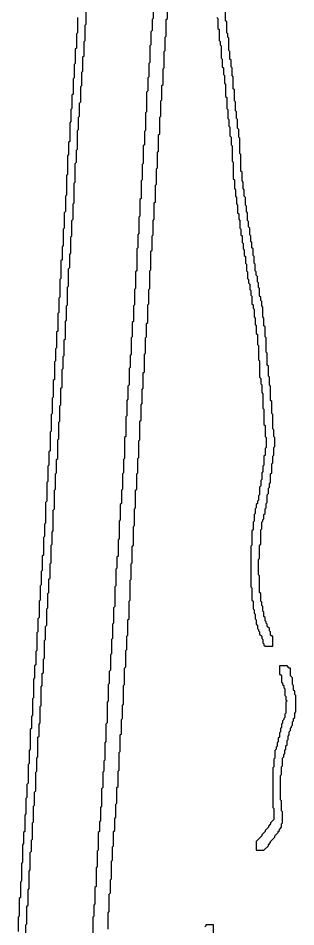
# Model space of a CAD drawing. Header units: metres. Extents: x 0 to 7998, y 2 to 10328.
# Drawn here: x 248 to 754, y 1658 to 3315 of the extents above; entities that cross this region are included whole.
import ezdxf

# ---------------------------------------------------------------- set-up
doc = ezdxf.new("R2010")
doc.units = ezdxf.units.M

msp = doc.modelspace()

# ---------------------------------------------------------------- linework, layer by layer
for points in [[(494, 3346), (494, 3314), (492, 3312), (492, 3292), (490, 3290), (490, 3266), (488, 3264), (488, 3234), (486, 3232), (486, 3208), (484, 3206), (484, 3182), (482, 3180), (482, 3144), (480, 3142), (480, 3110), (478, 3108), (478, 3084), (476, 3082), (476, 3050), (474, 3048), (474, 3020), (472, 3018), (472, 2986), (470, 2984), (470, 2954), (468, 2952), (468, 2922), (466, 2920), (466, 2896), (464, 2894), (464, 2854), (462, 2852), (462, 2822), (460, 2820), (460, 2792), (458, 2790), (458, 2762), (456, 2760), (456, 2734), (454, 2732), (454, 2702), (452, 2700), (452, 2678), (450, 2676), (450, 2646), (448, 2644), (448, 2620), (446, 2618), (446, 2590), (444, 2588), (444, 2552), (442, 2550), (442, 2512), (440, 2510), (440, 2486), (438, 2484), (438, 2456), (436, 2454), (436, 2430), (434, 2428), (434, 2400), (432, 2398), (432, 2366), (430, 2364), (430, 2334), (428, 2332), (428, 2312), (426, 2310), (426, 2280), (424, 2278), (424, 2242), (422, 2240), (422, 2212), (420, 2210), (420, 2184), (418, 2182), (418, 2156), (416, 2154), (416, 2126), (414, 2124), (414, 2102), (412, 2100), (412, 2070), (410, 2068), (410, 2030), (408, 2028), (408, 1996), (406, 1994), (406, 1962), (404, 1960), (404, 1942), (402, 1940), (402, 1912), (400, 1910), (400, 1878), (398, 1876), (398, 1852), (396, 1850), (396, 1832), (394, 1830), (394, 1798), (392, 1796), (392, 1768), (390, 1766), (390, 1732), (388, 1730), (388, 1700), (386, 1698), (386, 1678), (384, 1676), (384, 1642)], [(262, 1636), (262, 1662), (264, 1664), (264, 1696), (266, 1698), (266, 1726), (268, 1728), (268, 1760), (270, 1762), (270, 1794), (272, 1796), (272, 1816), (274, 1818), (274, 1848), (276, 1850), (276, 1878), (278, 1880), (278, 1904), (280, 1906), (280, 1940), (282, 1942), (282, 1966), (284, 1968), (284, 2004), (286, 2006), (286, 2028), (288, 2030), (288, 2060), (290, 2062), (290, 2096), (292, 2098), (292, 2120), (294, 2122), (294, 2146), (296, 2148), (296, 2180), (298, 2182), (298, 2206), (300, 2208), (300, 2238), (302, 2240), (302, 2266), (304, 2268), (304, 2292), (306, 2294), (306, 2320), (308, 2322), (308, 2354), (310, 2356), (310, 2378), (312, 2380), (312, 2418), (314, 2420), (314, 2454), (316, 2456), (316, 2484), (318, 2486), (318, 2510), (320, 2512), (320, 2546), (322, 2548), (322, 2578), (324, 2580), (324, 2608), (326, 2610), (326, 2640), (328, 2642), (328, 2674), (330, 2676), (330, 2698), (332, 2700), (332, 2728), (334, 2730), (334, 2762), (336, 2764), (336, 2790), (338, 2792), (338, 2824), (340, 2826), (340, 2858), (342, 2860), (342, 2884), (344, 2886), (344, 2916), (346, 2918), (346, 2946), (348, 2948), (348, 2976), (350, 2978), (350, 3014), (352, 3016), (352, 3050), (354, 3052), (354, 3074), (356, 3076), (356, 3110), (358, 3112), (358, 3134), (360, 3136), (360, 3160), (362, 3162), (362, 3190), (364, 3192), (364, 3216), (366, 3218), (366, 3244), (368, 3246), (368, 3272), (370, 3274), (370, 3302), (372, 3304), (372, 3334)], [(412, 1654), (412, 1684), (414, 1686), (414, 1718), (416, 1720), (416, 1744), (418, 1746), (418, 1778), (420, 1780), (420, 1804), (422, 1806), (422, 1832), (424, 1834), (424, 1856), (426, 1858), (426, 1882), (428, 1884), (428, 1912), (430, 1914), (430, 1942), (432, 1944), (432, 1976), (434, 1978), (434, 2008), (436, 2010), (436, 2036), (438, 2038), (438, 2062), (440, 2064), (440, 2098), (442, 2100), (442, 2130), (444, 2132), (444, 2162), (446, 2164), (446, 2188), (448, 2190), (448, 2218), (450, 2220), (450, 2252), (452, 2254), (452, 2290), (454, 2292), (454, 2320), (456, 2322), (456, 2352), (458, 2354), (458, 2388), (460, 2390), (460, 2420), (462, 2422), (462, 2454), (464, 2456), (464, 2484), (466, 2486), (466, 2512), (468, 2514), (468, 2544), (470, 2546), (470, 2580), (472, 2582), (472, 2610), (474, 2612), (474, 2638), (476, 2640), (476, 2668), (478, 2670), (478, 2702), (480, 2704), (480, 2732), (482, 2734), (482, 2758), (484, 2760), (484, 2792), (486, 2794), (486, 2820), (488, 2822), (488, 2854), (490, 2856), (490, 2890), (492, 2892), (492, 2918), (494, 2920), (494, 2946), (496, 2948), (496, 2978), (498, 2980), (498, 3010), (500, 3012), (500, 3040), (502, 3042), (502, 3070), (504, 3072), (504, 3102), (506, 3104), (506, 3134), (508, 3136), (508, 3164), (510, 3166), (510, 3192), (512, 3194), (512, 3222), (514, 3224), (514, 3254), (516, 3256), (516, 3280), (518, 3282), (518, 3312), (520, 3314), (520, 3342)], [(356, 3316), (356, 3288), (354, 3286), (354, 3260), (352, 3258), (352, 3232), (350, 3230), (350, 3206), (348, 3204), (348, 3176), (346, 3174), (346, 3150), (344, 3148), (344, 3126), (342, 3124), (342, 3090), (340, 3088), (340, 3066), (338, 3064), (338, 3030), (336, 3028), (336, 2992), (334, 2990), (334, 2962), (332, 2960), (332, 2932), (330, 2930), (330, 2900), (328, 2898), (328, 2874), (326, 2872), (326, 2840), (324, 2838), (324, 2806), (322, 2804), (322, 2778), (320, 2776), (320, 2744), (318, 2742), (318, 2714), (316, 2712), (316, 2690), (314, 2688), (314, 2656), (312, 2654), (312, 2624), (310, 2622), (310, 2594), (308, 2592), (308, 2562), (306, 2560), (306, 2526), (304, 2524), (304, 2500), (302, 2498), (302, 2470), (300, 2468), (300, 2434), (298, 2432), (298, 2394), (296, 2392), (296, 2370), (294, 2368), (294, 2336), (292, 2334), (292, 2308), (290, 2306), (290, 2282), (288, 2280), (288, 2254), (286, 2252), (286, 2222), (284, 2220), (284, 2196), (282, 2194), (282, 2162), (280, 2160), (280, 2136), (278, 2134), (278, 2112), (276, 2110), (276, 2076), (274, 2074), (274, 2044), (272, 2042), (272, 2020), (270, 2018), (270, 1982), (268, 1980), (268, 1956), (266, 1954), (266, 1920), (264, 1918), (264, 1894), (262, 1892), (262, 1864), (260, 1862), (260, 1832), (258, 1830), (258, 1810), (256, 1808), (256, 1776), (254, 1774), (254, 1742), (252, 1740), (252, 1712), (250, 1710), (250, 1678), (248, 1676), (248, 1650)], [(610, 3316), (612, 3314), (612, 3296), (614, 3294), (614, 3274), (616, 3272), (616, 3266), (618, 3264), (618, 3242), (620, 3240), (620, 3226), (622, 3224), (622, 3212), (624, 3210), (624, 3196), (626, 3194), (626, 3172), (628, 3170), (628, 3150), (630, 3148), (630, 3132), (632, 3130), (632, 3118), (634, 3116), (634, 3100), (636, 3098), (636, 3084), (638, 3082), (638, 3054), (640, 3052), (640, 3022), (642, 3020), (642, 3004), (644, 3002), (644, 2990), (646, 2988), (646, 2976), (648, 2974), (648, 2960), (650, 2958), (650, 2948), (652, 2946), (652, 2932), (654, 2930), (654, 2920), (656, 2918), (656, 2906), (658, 2904), (658, 2894), (660, 2892), (660, 2882), (662, 2880), (662, 2868), (664, 2866), (664, 2854), (666, 2852), (666, 2840), (668, 2838), (668, 2832), (670, 2830), (670, 2820), (672, 2818), (672, 2810), (674, 2808), (674, 2794), (676, 2792), (676, 2786), (678, 2784), (678, 2770), (680, 2768), (680, 2756), (682, 2754), (682, 2740), (684, 2738), (684, 2720), (686, 2718), (686, 2692), (688, 2690), (688, 2660), (690, 2658), (690, 2648), (692, 2646), (692, 2632), (694, 2630), (694, 2604), (696, 2602), (696, 2574), (698, 2572), (698, 2552), (700, 2550), (700, 2532), (698, 2530), (698, 2518), (696, 2516), (696, 2500), (694, 2498), (694, 2488), (692, 2486), (692, 2474), (690, 2472), (690, 2462), (688, 2460), (688, 2446), (686, 2444), (686, 2436), (684, 2434), (684, 2430), (682, 2428), (682, 2422), (680, 2420), (680, 2412), (678, 2410), (678, 2398), (676, 2396), (676, 2382), (674, 2380), (674, 2354), (672, 2352), (672, 2278), (674, 2276), (674, 2254), (676, 2252), (676, 2238), (678, 2236), (678, 2230), (680, 2228), (680, 2220), (682, 2218), (682, 2210), (684, 2208), (684, 2202), (686, 2200), (686, 2198), (688, 2196), (688, 2192), (692, 2188), (692, 2184), (694, 2182), (694, 2176), (696, 2174), (696, 2172), (698, 2170), (712, 2170), (712, 2188), (710, 2188), (708, 2190), (708, 2196), (706, 2198), (706, 2202), (702, 2206), (702, 2210), (700, 2212), (700, 2214), (698, 2216), (698, 2222), (696, 2224), (696, 2232), (694, 2234), (694, 2242), (692, 2244), (692, 2250), (690, 2252), (690, 2266), (688, 2268), (688, 2298), (686, 2300), (686, 2328), (688, 2330), (688, 2354), (690, 2356), (690, 2382), (692, 2384), (692, 2396), (694, 2398), (694, 2400), (696, 2402), (696, 2410), (698, 2412), (698, 2420), (700, 2422), (700, 2430), (702, 2432), (702, 2446), (704, 2448), (704, 2458), (706, 2460), (706, 2466), (708, 2468), (708, 2484), (710, 2486), (710, 2502), (712, 2504), (712, 2516), (714, 2518), (714, 2532), (716, 2534), (716, 2550), (714, 2552), (714, 2564), (712, 2566), (712, 2592), (710, 2594), (710, 2616), (708, 2618), (708, 2644), (706, 2646), (706, 2660), (704, 2662), (704, 2680), (702, 2682), (702, 2704), (700, 2706), (700, 2732), (698, 2734), (698, 2752), (696, 2754), (696, 2768), (694, 2770), (694, 2788), (692, 2790), (692, 2798), (690, 2800), (690, 2806), (688, 2808), (688, 2822), (686, 2824), (686, 2832), (684, 2834), (684, 2844), (682, 2846), (682, 2852), (680, 2854), (680, 2866), (678, 2868), (678, 2880), (676, 2882), (676, 2894), (674, 2896), (674, 2906), (672, 2908), (672, 2918), (670, 2920), (670, 2932), (668, 2934), (668, 2944), (666, 2946), (666, 2960), (664, 2962), (664, 2972), (662, 2974), (662, 2988), (660, 2990), (660, 3002), (658, 3004), (658, 3016), (656, 3018), (656, 3034), (654, 3036), (654, 3066), (652, 3068), (652, 3096), (650, 3098), (650, 3112), (648, 3114), (648, 3130), (646, 3132), (646, 3144), (644, 3146), (644, 3162), (642, 3164), (642, 3184), (640, 3186), (640, 3208), (638, 3210), (638, 3224), (636, 3226), (636, 3238), (634, 3240), (634, 3254), (632, 3256), (632, 3278), (630, 3280), (630, 3286), (628, 3288), (628, 3308), (626, 3310), (626, 3328)], [(604, 1646), (604, 1662), (590, 1662), (590, 1660), (588, 1658)]]:
    msp.add_lwpolyline(points)
msp.add_lwpolyline([(724, 2134), (724, 2118), (726, 2118), (728, 2116), (728, 2104), (730, 2102), (730, 2100), (732, 2098), (732, 2094), (734, 2092), (734, 2080), (736, 2078), (736, 2072), (738, 2070), (736, 2068), (736, 2048), (734, 2046), (734, 2040), (732, 2038), (732, 2036), (730, 2034), (730, 2030), (728, 2028), (728, 2022), (726, 2020), (726, 2014), (724, 2012), (724, 2004), (722, 2002), (722, 1996), (720, 1994), (720, 1988), (718, 1986), (718, 1982), (716, 1980), (716, 1966), (714, 1964), (714, 1950), (712, 1948), (712, 1876), (714, 1874), (714, 1854), (708, 1848), (708, 1846), (704, 1842), (704, 1840), (698, 1834), (698, 1832), (692, 1826), (692, 1824), (682, 1814), (682, 1798), (696, 1798), (704, 1806), (704, 1808), (708, 1812), (708, 1814), (716, 1822), (716, 1824), (722, 1830), (722, 1832), (724, 1834), (724, 1836), (728, 1840), (728, 1846), (730, 1848), (730, 1868), (728, 1870), (728, 1888), (726, 1890), (726, 1934), (728, 1936), (728, 1950), (730, 1952), (730, 1966), (732, 1968), (732, 1972), (734, 1974), (734, 1980), (736, 1982), (736, 1988), (738, 1990), (738, 1998), (740, 2000), (740, 2006), (742, 2008), (742, 2014), (744, 2016), (744, 2020), (746, 2022), (746, 2024), (748, 2026), (748, 2032), (750, 2034), (750, 2038), (752, 2040), (752, 2048), (754, 2050), (754, 2080), (752, 2082), (752, 2088), (750, 2090), (750, 2098), (748, 2100), (748, 2112), (744, 2116), (744, 2130), (742, 2130), (738, 2134)], close=True)

doc.saveas('drawing.dxf')
